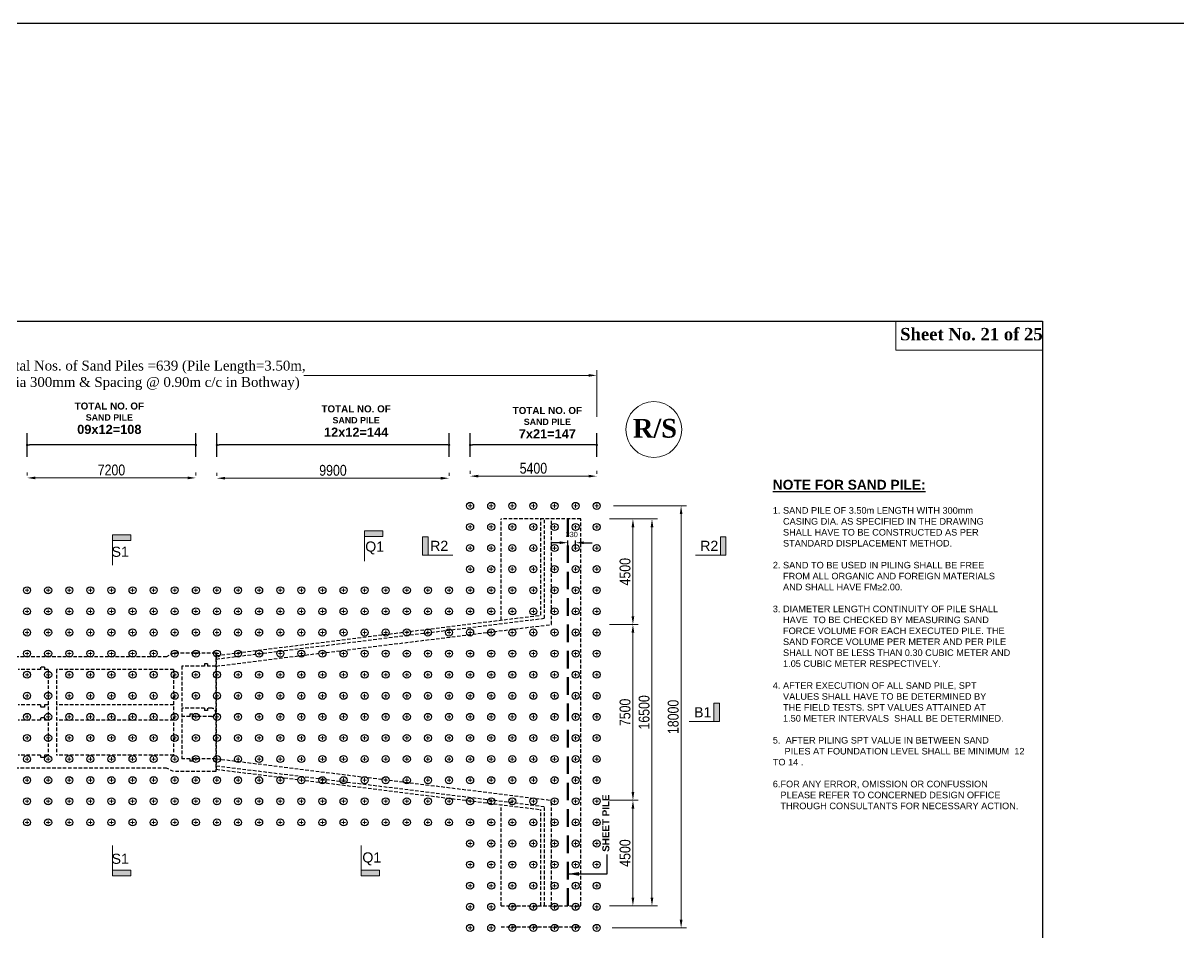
# Model space of a CAD drawing. Extents: x -358915 to 1258323, y -1667244 to -305611.
# Drawn here: x 880934 to 930196, y -1287049 to -1248286 of the extents above; entities that cross this region are included whole.
import ezdxf

# ---------------------------------------------------------------- set-up
doc = ezdxf.new("R2010")
doc.units = 0
doc.header["$LTSCALE"] = 300
doc.header["$MEASUREMENT"] = 0
doc.linetypes.add('DASHED', pattern=[0.75, 0.5, -0.25])
doc.layers.get('0').update_dxf_attribs({"linetype": 'CONTINUOUS'})
doc.layers.get('DEFPOINTS').update_dxf_attribs({"linetype": 'CONTINUOUS'})
for name, color, linetype, lineweight in [('Dim', 7, 'CONTINUOUS', 9), ('Dimension', 8, 'CONTINUOUS', 18), ('line2', 3, 'CONTINUOUS', 30), ('slop', 8, 'CONTINUOUS', 9)]:
    doc.layers.add(name, color=color, linetype=linetype, lineweight=lineweight)
for name, color, linetype in [('LINE', 7, 'CONTINUOUS'), ('P1', 7, 'CONTINUOUS'), ('TEXT', 10, 'CONTINUOUS')]:
    doc.layers.add(name, color=color, linetype=linetype)
doc.styles.add('1-2', font='arial.ttf')
doc.styles.add('Arial', font='arial.ttf')
doc.styles.add('DIM', font='isocp3.shx')
doc.styles.add('dimText', font='ARIALN.TTF')
doc.styles.add('text', font='ARIALN.TTF', dxfattribs={"height": 1.6})
doc.dimstyles.new('3', dxfattribs={"dimtxt": 225, "dimasz": 350, "dimexe": 100, "dimexo": 25, "dimgap": 9, "dimtad": 0, "dimdec": 0, "dimzin": 0, "dimdsep": 46, "dimtxsty": 'Standard', "dimcen": 0, "dimclrd": 5, "dimclre": 6, "dimclrt": 256, "dimadec": 0, "dimazin": 0, "dimtfac": 1, "dimtdec": 0, "dimtofl": 0, "dimtmove": 2, "dimatfit": 3, "dimfxl": 1, "dimtolj": 1, "dimtzin": 0, "dimarcsym": 0})
doc.dimstyles.new('dim_230', dxfattribs={"dimtxt": 460, "dimasz": 460, "dimexe": 230, "dimexo": 100, "dimgap": 100, "dimtad": 1, "dimdec": 0, "dimzin": 0, "dimdsep": 46, "dimtxsty": 'dimText', "dimcen": 0.09, "dimclrd": 256, "dimclre": 256, "dimclrt": 7, "dimadec": 0, "dimazin": 0, "dimtfac": 1, "dimtdec": 0, "dimtofl": 0, "dimtmove": 0, "dimatfit": 3, "dimfxl": 1, "dimtolj": 1, "dimtzin": 0, "dimlwd": -1, "dimlwe": -1, "dimarcsym": 0})
doc.dimstyles.new('dim_240', dxfattribs={"dimtxt": 480, "dimasz": 480, "dimexe": 300, "dimexo": 200, "dimgap": 200, "dimtad": 1, "dimdec": 0, "dimzin": 0, "dimdsep": 46, "dimtxsty": 'DIM', "dimcen": 350, "dimclrd": 5, "dimclre": 5, "dimclrt": 7, "dimadec": 0, "dimazin": 0, "dimtfac": 1, "dimtdec": 0, "dimtmove": 0, "dimatfit": 3, "dimfxl": 20, "dimtolj": 1, "dimtzin": 0, "dimarcsym": 0})
doc.dimstyles.new('dim_250', dxfattribs={"dimtxt": 500, "dimasz": 500, "dimexe": 500, "dimexo": 100, "dimgap": 150, "dimtad": 1, "dimdec": 0, "dimzin": 0, "dimdsep": 46, "dimtxsty": 'Arial', "dimcen": 350, "dimclrd": 5, "dimclre": 5, "dimclrt": 7, "dimadec": 0, "dimazin": 0, "dimtfac": 1, "dimtdec": 0, "dimtmove": 0, "dimatfit": 3, "dimfxl": 500, "dimfxlon": 1, "dimtolj": 1, "dimtzin": 0, "dimarcsym": 0})

# ---------------------------------------------------------------- blocks, each defined once
blk = doc.blocks.new('*D1057')
at = {"layer": 'DEFPOINTS', "color": 0, "ltscale": 500, "transparency": 16777216}
for p in [(905843, -1269436), (905843, -1273936), (906948, -1273936)]:
    blk.add_point(p, dxfattribs=at)
at = {"layer": 'Dim', "ltscale": 500, "transparency": 16777216}
for p, q in [((905943, -1269436), (907178, -1269436)), ((906948, -1269786), (906948, -1273586)), ((905943, -1273936), (907178, -1273936))]:
    blk.add_line(p, q, dxfattribs=at)
for points in [[(906890, -1269786), (907006, -1269786), (906948, -1269436)], [(906890, -1273586), (907006, -1273586), (906948, -1273936)]]:
    blk.add_solid(points, dxfattribs=at)
at = {"layer": 'Dim', "color": 7, "ltscale": 500, "transparency": 16777216, "insert": (906613, -1271686), "char_height": 460, "attachment_point": 5, "rotation": 90, "style": 'dimText'}
blk.add_mtext('\\A1;4500', dxfattribs=at)
blk = doc.blocks.new('*D1058')
at = {"layer": 'DEFPOINTS', "color": 0, "ltscale": 500, "transparency": 16777216}
for p in [(905843, -1273936), (905843, -1281436), (906948, -1281436)]:
    blk.add_point(p, dxfattribs=at)
at = {"layer": 'Dim', "ltscale": 500, "transparency": 16777216}
for p, q in [((905943, -1273936), (907178, -1273936)), ((906948, -1274286), (906948, -1281086)), ((905943, -1281436), (907178, -1281436))]:
    blk.add_line(p, q, dxfattribs=at)
for points in [[(906890, -1274286), (907006, -1274286), (906948, -1273936)], [(906890, -1281086), (907006, -1281086), (906948, -1281436)]]:
    blk.add_solid(points, dxfattribs=at)
at = {"layer": 'Dim', "color": 7, "ltscale": 500, "transparency": 16777216, "insert": (906613, -1277686), "char_height": 460, "attachment_point": 5, "rotation": 90, "style": 'dimText'}
blk.add_mtext('\\A1;7500', dxfattribs=at)
blk = doc.blocks.new('*D1059')
at = {"layer": 'DEFPOINTS', "color": 0, "ltscale": 500, "transparency": 16777216}
for p in [(905843, -1281436), (905843, -1285936), (906948, -1285936)]:
    blk.add_point(p, dxfattribs=at)
at = {"layer": 'Dim', "ltscale": 500, "transparency": 16777216}
for p, q in [((905943, -1281436), (907178, -1281436)), ((906948, -1281786), (906948, -1285586)), ((905943, -1285936), (907178, -1285936))]:
    blk.add_line(p, q, dxfattribs=at)
for points in [[(906890, -1281786), (907006, -1281786), (906948, -1281436)], [(906890, -1285586), (907006, -1285586), (906948, -1285936)]]:
    blk.add_solid(points, dxfattribs=at)
at = {"layer": 'Dim', "color": 7, "ltscale": 500, "transparency": 16777216, "insert": (906613, -1283686), "char_height": 460, "attachment_point": 5, "rotation": 90, "style": 'dimText'}
blk.add_mtext('\\A1;4500', dxfattribs=at)
blk = doc.blocks.new('*D1055')
at = {"layer": 'DEFPOINTS', "color": 0, "transparency": 16777216}
for p in [(904503, -1270449), (904173, -1270669), (904503, -1270678)]:
    blk.add_point(p, dxfattribs=at)
at = {"layer": 'LINE', "color": 5, "lineweight": -2, "transparency": 16777216}
for p, q in [((903823, -1270449), (903473, -1270449)), ((904853, -1270449), (905203, -1270449))]:
    blk.add_line(p, q, dxfattribs=at)
at = {"layer": 'LINE', "color": 6, "lineweight": -2, "transparency": 16777216}
for p, q in [((904173, -1270644), (904173, -1270349)), ((904503, -1270653), (904503, -1270349))]:
    blk.add_line(p, q, dxfattribs=at)
at = {"layer": 'LINE', "color": 5, "transparency": 16777216}
for points in [[(903823, -1270391), (903823, -1270507), (904173, -1270449)], [(904853, -1270391), (904853, -1270507), (904503, -1270449)]]:
    blk.add_solid(points, dxfattribs=at)
at = {"layer": 'LINE', "transparency": 16777216, "insert": (904338, -1270099), "char_height": 225, "attachment_point": 5}
blk.add_mtext('\\A1;330', dxfattribs=at)
blk = doc.blocks.new('K')
at = {"layer": 'Dim', "ltscale": 50}
for points in [[(311223, -378424), (311223, -378262)], [(311304, -378343), (311142, -378343)]]:
    blk.add_lwpolyline(points, dxfattribs=at)
at = {"layer": 'P1', "ltscale": 50}
blk.add_circle((311223, -378343), 150, dxfattribs=at)
blk = doc.blocks.new('*D1074')
at = {"layer": 'DEFPOINTS', "color": 0, "ltscale": 500, "transparency": 16777216}
for p in [(906948, -1269436), (906948, -1285936), (907761, -1285936)]:
    blk.add_point(p, dxfattribs=at)
at = {"layer": 'Dim', "ltscale": 500, "transparency": 16777216}
for p, q in [((907048, -1269436), (907991, -1269436)), ((907761, -1269786), (907761, -1285586)), ((907048, -1285936), (907991, -1285936))]:
    blk.add_line(p, q, dxfattribs=at)
for points in [[(907703, -1269786), (907819, -1269786), (907761, -1269436)], [(907703, -1285586), (907819, -1285586), (907761, -1285936)]]:
    blk.add_solid(points, dxfattribs=at)
at = {"layer": 'Dim', "color": 7, "ltscale": 500, "transparency": 16777216, "insert": (907426, -1277686), "char_height": 460, "attachment_point": 5, "rotation": 90, "style": 'dimText'}
blk.add_mtext('\\A1;16500', dxfattribs=at)
blk = doc.blocks.new('*D1075')
at = {"layer": 'DEFPOINTS', "color": 0, "ltscale": 500, "transparency": 16777216}
for p in [(906016, -1268878), (905966, -1286878), (909003, -1286878)]:
    blk.add_point(p, dxfattribs=at)
at = {"layer": 'Dim', "ltscale": 500, "transparency": 16777216}
for p, q in [((906116, -1268878), (909233, -1268878)), ((909003, -1269228), (909003, -1286528)), ((906066, -1286878), (909233, -1286878))]:
    blk.add_line(p, q, dxfattribs=at)
for points in [[(908945, -1269228), (909062, -1269228), (909003, -1268878)], [(908945, -1286528), (909062, -1286528), (909003, -1286878)]]:
    blk.add_solid(points, dxfattribs=at)
at = {"layer": 'Dim', "color": 7, "ltscale": 500, "transparency": 16777216, "insert": (908668, -1277878), "char_height": 460, "attachment_point": 5, "rotation": 90, "style": 'dimText'}
blk.add_mtext('\\A1;18000', dxfattribs=at)
blk = doc.blocks.new('_Dot')
at = {"color": 0, "linetype": 'ByBlock', "lineweight": -2}
blk.add_line((-0.5, 0), (-1, 0), dxfattribs=at)
at = {"color": 0, "linetype": 'ByBlock', "const_width": 0.5}
blk.add_lwpolyline([(-0.25, 0, 1), (0.25, 0, 1)], format="xyb", close=True, dxfattribs=at)
blk = doc.blocks.new('*D1079')
at = {"layer": 'DEFPOINTS', "color": 0, "ltscale": 50, "transparency": 16777216}
for p in [(881103, -1266280), (881103, -1267078), (888303, -1267078)]:
    blk.add_point(p, dxfattribs=at)
at = {"layer": 'Dim', "color": 5, "lineweight": -2, "ltscale": 50, "transparency": 16777216}
for p, q in [((881103, -1266780), (881103, -1265780)), ((888303, -1266780), (888303, -1265780)), ((888203, -1266280), (881203, -1266280))]:
    blk.add_line(p, q, dxfattribs=at)
at = {"layer": 'Dim', "color": 5, "lineweight": -2, "ltscale": 50, "transparency": 16777216, "xscale": 100, "yscale": 100, "zscale": 100, "rotation": 180}
blk.add_blockref('_Dot', (881103, -1266280), dxfattribs=at)
at = {"layer": 'Dim', "color": 5, "lineweight": -2, "ltscale": 50, "transparency": 16777216, "xscale": 100, "yscale": 100, "zscale": 100}
blk.add_blockref('_Dot', (888303, -1266280), dxfattribs=at)
at = {"layer": 'Dim', "color": 7, "ltscale": 50, "transparency": 16777216, "insert": (884612, -1265142), "char_height": 500, "attachment_point": 5, "style": 'Arial'}
blk.add_mtext('\\A1;{\\fArial|b1|i0|c0|p34;\\H0.6x;TOTAL NO. OF\\P\\H0.9x;SAND PILE\\P\\H1.444x;09x12=108}', dxfattribs=at)
blk = doc.blocks.new('*D1080')
at = {"layer": 'DEFPOINTS', "color": 0, "ltscale": 50, "transparency": 16777216}
for p in [(889203, -1266280), (889203, -1267078), (899103, -1267117)]:
    blk.add_point(p, dxfattribs=at)
at = {"layer": 'Dim', "color": 5, "lineweight": -2, "ltscale": 50, "transparency": 16777216}
for p, q in [((889203, -1266780), (889203, -1265780)), ((899103, -1266780), (899103, -1265780)), ((899003, -1266280), (889303, -1266280))]:
    blk.add_line(p, q, dxfattribs=at)
at = {"layer": 'Dim', "color": 5, "lineweight": -2, "ltscale": 50, "transparency": 16777216, "xscale": 100, "yscale": 100, "zscale": 100, "rotation": 180}
blk.add_blockref('_Dot', (889203, -1266280), dxfattribs=at)
at = {"layer": 'Dim', "color": 5, "lineweight": -2, "ltscale": 50, "transparency": 16777216, "xscale": 100, "yscale": 100, "zscale": 100}
blk.add_blockref('_Dot', (899103, -1266280), dxfattribs=at)
at = {"layer": 'Dim', "color": 7, "ltscale": 50, "transparency": 16777216, "insert": (895140, -1265259), "char_height": 500, "attachment_point": 5, "style": 'Arial'}
blk.add_mtext('\\A1;{\\fArial|b1|i0|c0|p34;\\H0.6x;TOTAL NO. OF\\P{\\H0.9x;SAND PILE\\P\\H1.444x;12x12=144}}', dxfattribs=at)
blk = doc.blocks.new('*D1081')
at = {"layer": 'DEFPOINTS', "color": 0, "ltscale": 50, "transparency": 16777216}
for p in [(900003, -1266280), (900003, -1267078), (905403, -1267078)]:
    blk.add_point(p, dxfattribs=at)
at = {"layer": 'Dim', "color": 5, "lineweight": -2, "ltscale": 50, "transparency": 16777216}
for p, q in [((900003, -1266780), (900003, -1265780)), ((905403, -1266780), (905403, -1265780)), ((905303, -1266280), (900103, -1266280))]:
    blk.add_line(p, q, dxfattribs=at)
at = {"layer": 'Dim', "color": 5, "lineweight": -2, "ltscale": 50, "transparency": 16777216, "xscale": 100, "yscale": 100, "zscale": 100, "rotation": 180}
blk.add_blockref('_Dot', (900003, -1266280), dxfattribs=at)
at = {"layer": 'Dim', "color": 5, "lineweight": -2, "ltscale": 50, "transparency": 16777216, "xscale": 100, "yscale": 100, "zscale": 100}
blk.add_blockref('_Dot', (905403, -1266280), dxfattribs=at)
at = {"layer": 'Dim', "color": 7, "ltscale": 50, "transparency": 16777216, "insert": (903298, -1265328), "char_height": 500, "attachment_point": 5, "style": 'Arial'}
blk.add_mtext('\\A1;{\\fArial|b1|i0|c0|p34;\\H0.6x;TOTAL NO. OF\\P{\\H0.9x;SAND PILE\\P\\H1.444x;7x21=147}}', dxfattribs=at)
blk = doc.blocks.new('T')
at = {"layer": 'Dim'}
h = blk.add_hatch(color=6, dxfattribs=at)
h.dxf.hatch_style = 1
h.paths.add_polyline_path([(-137, 0), (157, 0), (157, 975), (-137, 975)])
at = {"layer": 'Dimension', "color": 0, "lineweight": 13, "ltscale": 2}
for p, q in [((-137, 0), (-137, 975)), ((-137, 975), (157, 975)), ((157, 975), (157, 0)), ((1481, 0), (-137, 0))]:
    blk.add_line(p, q, dxfattribs=at)
blk = doc.blocks.new('*D1088')
at = {"layer": 'DEFPOINTS', "color": 0, "ltscale": 500, "transparency": 16777216}
for p in [(881103, -1267685), (888303, -1267685), (888303, -1267685)]:
    blk.add_point(p, dxfattribs=at)
at = {"layer": 'Dim', "ltscale": 500, "transparency": 16777216}
for p, q in [((881103, -1267585), (881103, -1267455)), ((888303, -1267585), (888303, -1267455)), ((881453, -1267685), (887953, -1267685))]:
    blk.add_line(p, q, dxfattribs=at)
for points in [[(881453, -1267627), (881453, -1267743), (881103, -1267685)], [(887953, -1267627), (887953, -1267743), (888303, -1267685)]]:
    blk.add_solid(points, dxfattribs=at)
at = {"layer": 'Dim', "color": 7, "ltscale": 500, "transparency": 16777216, "insert": (884703, -1267350), "char_height": 460, "attachment_point": 5, "style": 'dimText'}
blk.add_mtext('\\A1;7200', dxfattribs=at)
blk = doc.blocks.new('*D1089')
at = {"layer": 'DEFPOINTS', "color": 0, "ltscale": 500, "transparency": 16777216}
for p in [(889203, -1267699), (899103, -1267699), (899103, -1267699)]:
    blk.add_point(p, dxfattribs=at)
at = {"layer": 'Dim', "ltscale": 500, "transparency": 16777216}
for p, q in [((889203, -1267599), (889203, -1267469)), ((899103, -1267599), (899103, -1267469)), ((889553, -1267699), (898753, -1267699))]:
    blk.add_line(p, q, dxfattribs=at)
for points in [[(889553, -1267640), (889553, -1267757), (889203, -1267699)], [(898753, -1267640), (898753, -1267757), (899103, -1267699)]]:
    blk.add_solid(points, dxfattribs=at)
at = {"layer": 'Dim', "color": 7, "ltscale": 500, "transparency": 16777216, "insert": (894153, -1267364), "char_height": 460, "attachment_point": 5, "style": 'dimText'}
blk.add_mtext('\\A1;9900', dxfattribs=at)
blk = doc.blocks.new('*D1090')
at = {"layer": 'DEFPOINTS', "color": 0, "ltscale": 500, "transparency": 16777216}
for p in [(900003, -1267610), (905403, -1267610), (905403, -1267610)]:
    blk.add_point(p, dxfattribs=at)
at = {"layer": 'Dim', "ltscale": 500, "transparency": 16777216}
for p, q in [((900003, -1267510), (900003, -1267380)), ((905403, -1267510), (905403, -1267380)), ((900353, -1267610), (905053, -1267610))]:
    blk.add_line(p, q, dxfattribs=at)
for points in [[(900353, -1267551), (900353, -1267668), (900003, -1267610)], [(905053, -1267551), (905053, -1267668), (905403, -1267610)]]:
    blk.add_solid(points, dxfattribs=at)
at = {"layer": 'Dim', "color": 7, "ltscale": 500, "transparency": 16777216, "insert": (902703, -1267275), "char_height": 460, "attachment_point": 5, "style": 'dimText'}
blk.add_mtext('\\A1;5400', dxfattribs=at)

msp = doc.modelspace()

# ---------------------------------------------------------------- linework, layer by layer
at = {"layer": 'Dim', "ltscale": 500}
for p, q in [((905053.3, -1263312.8), (892906.2, -1263312.8)), ((905403.3, -1265079.7), (905403.3, -1263082.8))]:
    msp.add_line(p, q, dxfattribs=at)
msp.add_solid([(905053.3, -1263254.4), (905053.3, -1263371.1), (905403.3, -1263312.8)], dxfattribs=at)
at = {"layer": 'LINE', "linetype": 'DASHED'}
for p, q in [((904723.1, -1269436.1), (901323.1, -1269436.1)), ((901323.1, -1273749.5), (901323.1, -1269436.1)), ((903023.1, -1273538.5), (903023.1, -1269436.1)), ((903173.1, -1273671), (903173.1, -1269436.1)), ((903473.1, -1273936.1), (903473.1, -1269436.1)), ((904723.1, -1285936.1), (904723.1, -1269436.1)), ((889173.1, -1275257.7), (903023.1, -1273538.5)), ((889173.1, -1275408.8), (903173.1, -1273671)), ((889173.1, -1275711.1), (903473.1, -1273936.1)), ((887053.1, -1275311.1), (880253.1, -1275311.1)), ((887353.1, -1275161.1), (887053.1, -1275311.1)), ((889153.1, -1275161.1), (887353.1, -1275161.1)), ((889153.1, -1275161.1), (889153.1, -1280211.1)), ((889173.1, -1275257.7), (889173.1, -1280114.6)), ((881678.1, -1275861.1), (880728.1, -1275861.1)), ((881853.1, -1275761.1), (881678.1, -1275761.1)), ((881678.1, -1275761.1), (881678.1, -1275861.1)), ((881853.1, -1275761.1), (881853.1, -1275861.1)), ((882003.1, -1275861.1), (881853.1, -1275861.1)), ((882003.1, -1275861.1), (882003.1, -1279511.1)), ((887353.1, -1275861.1), (882353.1, -1275861.1)), ((882353.1, -1275861.1), (882353.1, -1279511.1)), ((887353.1, -1275861.1), (887353.1, -1279511.1)), ((888678.1, -1275711.1), (887703.1, -1275711.1)), ((887703.1, -1275711.1), (887703.1, -1279661.1)), ((888803.1, -1275611.1), (888678.1, -1275611.1)), ((888678.1, -1275611.1), (888678.1, -1275711.1)), ((888803.1, -1275611.1), (888803.1, -1275711.1)), ((889153.1, -1275711.1), (888803.1, -1275711.1)), ((881678.1, -1277361.1), (880728.1, -1277361.1)), ((881678.1, -1277361.1), (881678.1, -1277461.1)), ((882003.1, -1277361.1), (881853.1, -1277361.1)), ((881853.1, -1277361.1), (881853.1, -1277461.1)), ((887353.1, -1277361.1), (882353.1, -1277361.1)), ((881853.1, -1277461.1), (881678.1, -1277461.1)), ((888678.1, -1277511.1), (887703.1, -1277511.1)), ((888178.1, -1277761.1), (888053.1, -1277761.1)), ((888053.1, -1277761.1), (888053.1, -1277861.1)), ((888178.1, -1277761.1), (888178.1, -1277861.1)), ((888678.1, -1277511.1), (888678.1, -1277611.1)), ((888803.1, -1277611.1), (888678.1, -1277611.1)), ((888978.1, -1277511.1), (888803.1, -1277511.1)), ((888803.1, -1277511.1), (888803.1, -1277611.1)), ((881678.1, -1278011.1), (880728.1, -1278011.1)), ((881853.1, -1277911.1), (881678.1, -1277911.1)), ((881678.1, -1277911.1), (881678.1, -1278011.1)), ((881853.1, -1277911.1), (881853.1, -1278011.1)), ((882003.1, -1278011.1), (881853.1, -1278011.1)), ((887353.1, -1278011.1), (882353.1, -1278011.1)), ((888053.1, -1277861.1), (887703.1, -1277861.1)), ((888978.1, -1277861.1), (888178.1, -1277861.1)), ((881678.1, -1279511.1), (880728.1, -1279511.1)), ((881678.1, -1279511.1), (881678.1, -1279611.1)), ((881853.1, -1279611.1), (881678.1, -1279611.1)), ((882003.1, -1279511.1), (881853.1, -1279511.1)), ((881853.1, -1279511.1), (881853.1, -1279611.1)), ((887353.1, -1279511.1), (882353.1, -1279511.1)), ((888053.1, -1279661.1), (887703.1, -1279661.1)), ((888053.1, -1279661.1), (888053.1, -1279761.1)), ((888178.1, -1279761.1), (888053.1, -1279761.1)), ((889153.1, -1279661.1), (888178.1, -1279661.1)), ((888178.1, -1279661.1), (888178.1, -1279761.1)), ((889173.1, -1279661.1), (903473.1, -1281436.1)), ((887053.1, -1280061.1), (880253.1, -1280061.1)), ((887353.1, -1280211.1), (887053.1, -1280061.1)), ((889153.1, -1280211.1), (887353.1, -1280211.1)), ((889173.1, -1279963.4), (903173.1, -1281701.2)), ((889173.1, -1280114.6), (903023.1, -1281833.7)), ((901323.1, -1285936.1), (901323.1, -1281622.7)), ((903173.1, -1285936.1), (903173.1, -1281701.2)), ((903473.1, -1285936.1), (903473.1, -1281436.1)), ((903023.1, -1285936.1), (903023.1, -1281833.7)), ((901323.1, -1285936.1), (904723.1, -1285936.1)), ((901323.1, -1286836.1), (904723.1, -1286836.1))]:
    msp.add_line(p, q, dxfattribs=at)
at = {"layer": 'LINE', "color": 6, "linetype": 'DASHED', "lineweight": 50, "ltscale": 5}
msp.add_line((904173.1, -1285936.1), (904173.1, -1269436.1), dxfattribs=at)
at = {"layer": 'LINE', "color": 3, "ltscale": 0.5}
msp.add_lwpolyline([(856273.7, -1248285.9), (1004118, -1248285.9), (1004118, -1317838.7), (856273.7, -1317838.7)], close=True, dxfattribs=at)
at = {"layer": 'LINE'}
msp.add_lwpolyline([(924416.1, -1306417.9), (860193, -1306417.9), (860193, -1261003), (924416.1, -1261003)], close=True, dxfattribs=at)
at = {"layer": 'LINE', "lineweight": 9}
msp.add_lwpolyline([(924416.1, -1261003), (918158.2, -1261003), (918158.2, -1262230.6), (924416.1, -1262230.6)], close=True, dxfattribs=at)
at = {"layer": 'LINE', "linetype": 'DASHED'}
msp.add_arc((888978.1, -1277686.1), 175, 270, 90, dxfattribs=at)
at = {"layer": 'slop'}
msp.add_circle((907838, -1265622.6), 1192.5, dxfattribs=at)

# ---------------------------------------------------------------- block references
at = {"color": 5, "linetype": 'DASHED'}
for p in [(588780.3, -890534.8), (589680.3, -890534.8), (590580.3, -890534.8), (591480.3, -890534.8), (592380.3, -890534.8), (593280.3, -890534.8), (594180.3, -890534.8), (588780.3, -891434.8), (589680.3, -891434.8), (590580.3, -891434.8), (591480.3, -891434.8), (592380.3, -891434.8), (593280.3, -891434.8), (594180.3, -891434.8), (588780.3, -892334.8), (589680.3, -892334.8), (590580.3, -892334.8), (591480.3, -892334.8), (592380.3, -892334.8), (593280.3, -892334.8), (594180.3, -892334.8), (588780.3, -893234.8), (589680.3, -893234.8), (590580.3, -893234.8), (591480.3, -893234.8), (592380.3, -893234.8), (593280.3, -893234.8), (594180.3, -893234.8), (569880.3, -894134.8), (570780.3, -894134.8), (571680.3, -894134.8), (572580.3, -894134.8), (573480.3, -894134.8), (574380.3, -894134.8), (575280.3, -894134.8), (576180.3, -894134.8), (577080.3, -894134.8), (577980.3, -894134.8), (578880.3, -894134.8), (579780.3, -894134.8), (580680.3, -894134.8), (581580.3, -894134.8), (582480.3, -894134.8), (583380.3, -894134.8), (584280.3, -894134.8), (585180.3, -894134.8), (586080.3, -894134.8), (586980.3, -894134.8), (587880.3, -894134.8), (588780.3, -894134.8), (589680.3, -894134.8), (590580.3, -894134.8), (591480.3, -894134.8), (592380.3, -894134.8), (593280.3, -894134.8), (594180.3, -894134.8), (569880.3, -895034.8), (570780.3, -895034.8), (571680.3, -895034.8), (572580.3, -895034.8), (573480.3, -895034.8), (574380.3, -895034.8), (575280.3, -895034.8), (576180.3, -895034.8), (577080.3, -895034.8), (577980.3, -895034.8), (578880.3, -895034.8), (579780.3, -895034.8), (580680.3, -895034.8), (581580.3, -895034.8), (582480.3, -895034.8), (583380.3, -895034.8), (584280.3, -895034.8), (585180.3, -895034.8), (586080.3, -895034.8), (586980.3, -895034.8), (587880.3, -895034.8), (588780.3, -895034.8), (589680.3, -895034.8), (590580.3, -895034.8), (591480.3, -895034.8), (592380.3, -895034.8), (593280.3, -895034.8), (594180.3, -895034.8), (569880.3, -895934.8), (570780.3, -895934.8), (571680.3, -895934.8), (572580.3, -895934.8), (573480.3, -895934.8), (574380.3, -895934.8), (575280.3, -895934.8), (576180.3, -895934.8), (577080.3, -895934.8), (577980.3, -895934.8), (578880.3, -895934.8), (579780.3, -895934.8), (580680.3, -895934.8), (581580.3, -895934.8), (582480.3, -895934.8), (583380.3, -895934.8), (584280.3, -895934.8), (585180.3, -895934.8), (586080.3, -895934.8), (586980.3, -895934.8), (587880.3, -895934.8), (588780.3, -895934.8), (589680.3, -895934.8), (590580.3, -895934.8), (591480.3, -895934.8), (592380.3, -895934.8), (593280.3, -895934.8), (594180.3, -895934.8), (569880.3, -896834.8), (570780.3, -896834.8), (571680.3, -896834.8), (572580.3, -896834.8), (573480.3, -896834.8), (574380.3, -896834.8), (575280.3, -896834.8), (576180.3, -896834.8), (577080.3, -896834.8), (577980.3, -896834.8), (578880.3, -896834.8), (579780.3, -896834.8), (580680.3, -896834.8), (581580.3, -896834.8), (582480.3, -896834.8), (583380.3, -896834.8), (584280.3, -896834.8), (585180.3, -896834.8), (586080.3, -896834.8), (586980.3, -896834.8), (587880.3, -896834.8), (588780.3, -896834.8), (589680.3, -896834.8), (590580.3, -896834.8), (591480.3, -896834.8), (592380.3, -896834.8), (593280.3, -896834.8), (594180.3, -896834.8), (569880.3, -897734.8), (570780.3, -897734.8), (571680.3, -897734.8), (572580.3, -897734.8), (573480.3, -897734.8), (574380.3, -897734.8), (575280.3, -897734.8), (576180.3, -897734.8), (577080.3, -897734.8), (577980.3, -897734.8), (578880.3, -897734.8), (579780.3, -897734.8), (580680.3, -897734.8), (581580.3, -897734.8), (582480.3, -897734.8), (583380.3, -897734.8), (584280.3, -897734.8), (585180.3, -897734.8), (586080.3, -897734.8), (586980.3, -897734.8), (587880.3, -897734.8), (588780.3, -897734.8), (589680.3, -897734.8), (590580.3, -897734.8), (591480.3, -897734.8), (592380.3, -897734.8), (593280.3, -897734.8), (594180.3, -897734.8), (569880.3, -898634.8), (570780.3, -898634.8), (571680.3, -898634.8), (572580.3, -898634.8), (573480.3, -898634.8), (574380.3, -898634.8), (575280.3, -898634.8), (576180.3, -898634.8), (577080.3, -898634.8), (577980.3, -898634.8), (578880.3, -898634.8), (579780.3, -898634.8), (580680.3, -898634.8), (581580.3, -898634.8), (582480.3, -898634.8), (583380.3, -898634.8), (584280.3, -898634.8), (585180.3, -898634.8), (586080.3, -898634.8), (586980.3, -898634.8), (587880.3, -898634.8), (588780.3, -898634.8), (589680.3, -898634.8), (590580.3, -898634.8), (591480.3, -898634.8), (592380.3, -898634.8), (593280.3, -898634.8), (594180.3, -898634.8), (569880.3, -899534.8), (570780.3, -899534.8), (571680.3, -899534.8), (572580.3, -899534.8), (573480.3, -899534.8), (574380.3, -899534.8), (575280.3, -899534.8), (576180.3, -899534.8), (577080.3, -899534.8), (577980.3, -899534.8), (578880.3, -899534.8), (579780.3, -899534.8), (580680.3, -899534.8), (581580.3, -899534.8), (582480.3, -899534.8), (583380.3, -899534.8), (584280.3, -899534.8), (585180.3, -899534.8), (586080.3, -899534.8), (586980.3, -899534.8), (587880.3, -899534.8), (588780.3, -899534.8), (589680.3, -899534.8), (590580.3, -899534.8), (591480.3, -899534.8), (592380.3, -899534.8), (593280.3, -899534.8), (594180.3, -899534.8), (569880.3, -900434.8), (570780.3, -900434.8), (571680.3, -900434.8), (572580.3, -900434.8), (573480.3, -900434.8), (574380.3, -900434.8), (575280.3, -900434.8), (576180.3, -900434.8), (577080.3, -900434.8), (577980.3, -900434.8), (578880.3, -900434.8), (579780.3, -900434.8), (580680.3, -900434.8), (581580.3, -900434.8), (582480.3, -900434.8), (583380.3, -900434.8), (584280.3, -900434.8), (585180.3, -900434.8), (586080.3, -900434.8), (586980.3, -900434.8), (587880.3, -900434.8), (588780.3, -900434.8), (589680.3, -900434.8), (590580.3, -900434.8), (591480.3, -900434.8), (592380.3, -900434.8), (593280.3, -900434.8), (594180.3, -900434.8), (569880.3, -901334.8), (570780.3, -901334.8), (571680.3, -901334.8), (572580.3, -901334.8), (573480.3, -901334.8), (574380.3, -901334.8), (575280.3, -901334.8), (576180.3, -901334.8), (577080.3, -901334.8), (577980.3, -901334.8), (578880.3, -901334.8), (579780.3, -901334.8), (580680.3, -901334.8), (581580.3, -901334.8), (582480.3, -901334.8), (583380.3, -901334.8), (584280.3, -901334.8), (585180.3, -901334.8), (586080.3, -901334.8), (586980.3, -901334.8), (587880.3, -901334.8), (588780.3, -901334.8), (589680.3, -901334.8), (590580.3, -901334.8), (591480.3, -901334.8), (592380.3, -901334.8), (593280.3, -901334.8), (594180.3, -901334.8), (569880.3, -902234.8), (570780.3, -902234.8), (571680.3, -902234.8), (572580.3, -902234.8), (573480.3, -902234.8), (574380.3, -902234.8), (575280.3, -902234.8), (576180.3, -902234.8), (577080.3, -902234.8), (577980.3, -902234.8), (578880.3, -902234.8), (579780.3, -902234.8), (580680.3, -902234.8), (581580.3, -902234.8), (582480.3, -902234.8), (583380.3, -902234.8), (584280.3, -902234.8), (585180.3, -902234.8), (586080.3, -902234.8), (586980.3, -902234.8), (587880.3, -902234.8), (588780.3, -902234.8), (589680.3, -902234.8), (590580.3, -902234.8), (591480.3, -902234.8), (592380.3, -902234.8), (593280.3, -902234.8), (594180.3, -902234.8), (569880.3, -903134.8), (570780.3, -903134.8), (571680.3, -903134.8), (572580.3, -903134.8), (573480.3, -903134.8), (574380.3, -903134.8), (575280.3, -903134.8), (576180.3, -903134.8), (577080.3, -903134.8), (577980.3, -903134.8), (578880.3, -903134.8), (579780.3, -903134.8), (580680.3, -903134.8), (581580.3, -903134.8), (582480.3, -903134.8), (583380.3, -903134.8), (584280.3, -903134.8), (585180.3, -903134.8), (586080.3, -903134.8), (586980.3, -903134.8), (587880.3, -903134.8), (588780.3, -903134.8), (589680.3, -903134.8), (590580.3, -903134.8), (591480.3, -903134.8), (592380.3, -903134.8), (593280.3, -903134.8), (594180.3, -903134.8), (569880.3, -904034.8), (570780.3, -904034.8), (571680.3, -904034.8), (572580.3, -904034.8), (573480.3, -904034.8), (574380.3, -904034.8), (575280.3, -904034.8), (576180.3, -904034.8), (577080.3, -904034.8), (577980.3, -904034.8), (578880.3, -904034.8), (579780.3, -904034.8), (580680.3, -904034.8), (581580.3, -904034.8), (582480.3, -904034.8), (583380.3, -904034.8), (584280.3, -904034.8), (585180.3, -904034.8), (586080.3, -904034.8), (586980.3, -904034.8), (587880.3, -904034.8), (588780.3, -904034.8), (589680.3, -904034.8), (590580.3, -904034.8), (591480.3, -904034.8), (592380.3, -904034.8), (593280.3, -904034.8), (594180.3, -904034.8), (588780.3, -904934.8), (589680.3, -904934.8), (590580.3, -904934.8), (591480.3, -904934.8), (592380.3, -904934.8), (593280.3, -904934.8), (594180.3, -904934.8), (588780.3, -905834.8), (589680.3, -905834.8), (590580.3, -905834.8), (591480.3, -905834.8), (592380.3, -905834.8), (593280.3, -905834.8), (594180.3, -905834.8), (588780.3, -906734.8), (589680.3, -906734.8), (590580.3, -906734.8), (591480.3, -906734.8), (592380.3, -906734.8), (593280.3, -906734.8), (594180.3, -906734.8), (588780.3, -907634.8), (589680.3, -907634.8), (590580.3, -907634.8), (591480.3, -907634.8), (592380.3, -907634.8), (593280.3, -907634.8), (594180.3, -907634.8), (588780.3, -908534.8), (589680.3, -908534.8), (590580.3, -908534.8), (591480.3, -908534.8), (592380.3, -908534.8), (593280.3, -908534.8), (594180.3, -908534.8)]:
    msp.add_blockref('K', p, dxfattribs=at)
at = {"layer": 'line2', "color": 1, "yscale": 0.7999999999301508, "zscale": 0.8, "rotation": 270}
for p, xscale in [((895503.3, -1270056.5), 0.7999999999301508), ((884750.4, -1270222.1), 0.7999999999301508), ((884750.4, -1284547.9), -0.7999999999301508), ((895354.9, -1284547.9), -0.7999999999301508)]:
    msp.add_blockref('T', p, dxfattribs=dict(at, xscale=xscale))
at = {"layer": 'line2', "color": 1, "yscale": 0.7999999999301508, "zscale": 0.8}
for p, xscale in [((898083.1, -1270977.6), 0.7999999998137355), ((910802.9, -1270977.6), -0.7999999998137355), ((910526.5, -1278076.5), -0.7999999998137355)]:
    msp.add_blockref('T', p, dxfattribs=dict(at, xscale=xscale))

# ---------------------------------------------------------------- texts
at = {"layer": 'Dimension', "color": 1, "lineweight": 13, "ltscale": 2, "insert": (907888.1, -1265574.7), "char_height": 800, "width": 1890.837, "attachment_point": 5, "style": '1-2'}
msp.add_mtext('{\\fTimes New Roman|b1|i0|c0|p18;R/S}', dxfattribs=at)
at = {"layer": 'Dimension', "color": 0, "lineweight": 13, "ltscale": 2, "char_height": 432, "width": 804.471, "attachment_point": 5, "style": '1-2'}
for s, insert in [('Q1', (895931.6, -1270671.8)), ('R2', (898683.1, -1270581.3)), ('R2', (910202.9, -1270581.3)), ('S1', (885076.4, -1270837.5)), ('B1', (909926.5, -1277680.2)), ('S1', (885076.4, -1283932.5)), ('Q1', (895808.5, -1283932.5))]:
    msp.add_mtext(s, dxfattribs=dict(at, insert=insert))
at = {"layer": 'LINE', "color": 7, "lineweight": 9, "insert": (918346.8, -1261288.3), "char_height": 527.021, "width": 18930.418, "attachment_point": 1}
msp.add_mtext('{\\fTimes New Roman|b1|i0|c0|p18;Sheet No. 21 of 25}', dxfattribs=at)
at = {"layer": 'LINE', "insert": (886443.1, -1263312.8), "char_height": 420, "width": 13325.156, "attachment_point": 5}
msp.add_mtext('\\A1;{\\fTimes New Roman|b0|i0|c0|p18;Total Nos. of Sand Piles =639 (Pile Length=3.50m, Dia 300mm & Spacing @ 0.90m c/c in Bothway)}', dxfattribs=at)
at = {"layer": 'TEXT', "color": 6, "insert": (912915.6, -1274791.7, 0), "char_height": 250, "width": 10905.998, "attachment_point": 4, "style": 'Arial'}
msp.add_mtext('{\\fArial|b1|i0|c0|p34;\\H1.68x;\\LNOTE FOR SAND PILE:\\fArial|b0|i0|c0|p34;\\l\\P\\fArial|b1|i0|c0|p34;\\H0.6667x;\\P\\fArial|b0|i0|c0|p34;\\C0;1. SAND PILE OF 3.50m LENGTH WITH 300mm\\P    CASING DIA. AS SPECIFIED IN THE DRAWING\\P    SHALL HAVE TO BE CONSTRUCTED AS PER        \\P    STANDARD DISPLACEMENT METHOD.\\C6;\\P\\P\\C0;2. SAND TO BE USED IN PILING SHALL BE FREE\\P    FROM ALL ORGANIC AND FOREIGN MATERIALS    \\P    AND SHALL HAVE FM\\H0.9672x;\\C7;≥\\H1.034x;\\C0;2.00.\\P\\P3. DIAMETER LENGTH CONTINUITY OF PILE SHALL  \\P    HAVE  TO BE CHECKED BY MEASURING SAND   \\P    FORCE VOLUME FOR EACH EXECUTED PILE. THE   \\P    SAND FORCE VOLUME PER METER AND PER PILE \\P    SHALL NOT BE LESS THAN 0.30 CUBIC METER \\H0.9999x;AND    \\P    1.05 CUBIC METER RESPECTIVELY.\\H1x;\\P\\P4. AFTER EXECUTION OF ALL SAND PILE, SPT \\P    VALUES SHALL HAVE TO BE DETERMINED BY\\P    THE FIELD TESTS. SPT VALUES ATTAINED AT \\P    1.50 METER INTERVALS  SHALL BE DETERMINED.\\P\\P\\pt1e+004;5.  AFTER PILING SPT VALUE IN BETWEEN SAND ^I   \\P\\pt500;^IPILES AT FOUNDATION LEVEL SHALL BE MINIMUM ^I12 TO 14 .\\P\\ptz;\\P6.FOR ANY ERROR, OMISSION OR CONFUSSION   \\P   PLEASE REFER TO CONCERNED DESIGN OFFICE    \\P   THROUGH CONSULTANTS FOR NECESSARY ACTION.}', dxfattribs=at)
at = {"layer": 'TEXT', "color": 2, "insert": (905640.1, -1283632.2, 0), "char_height": 300, "width": 4422.331, "attachment_point": 1, "rotation": 90, "style": 'text'}
msp.add_mtext('{\\fArial|b1|i0|c0|p34;\\C6;SHEET PILE }', dxfattribs=at)

# ---------------------------------------------------------------- dimensions: what is measured, and where the dimension line sits
at = {"layer": 'Dim', "ltscale": 50}
for base, p1, p2, text, picture, middle in [((881103.3, -1266279.6), (888303.3, -1267077.6), (881103.3, -1267077.6), '{\\fArial|b1|i0|c0|p34;\\H0.6x;TOTAL NO. OF\\X\\H0.9x;SAND PILE\\P\\H1.444x;09x12=108}', '*D1079', (884612.1, -1265141.7)), ((889203.3, -1266279.6), (899103.3, -1267117.5), (889203.3, -1267077.6), '{\\fArial|b1|i0|c0|p34;\\H0.6x;TOTAL NO. OF\\X{\\H0.9x;SAND PILE\\P\\H1.444x;12x12=144}}', '*D1080', (895139.8, -1265259.2)), ((900003.3, -1266279.6), (905403.3, -1267077.6), (900003.3, -1267077.6), '{\\fArial|b1|i0|c0|p34;\\H0.6x;TOTAL NO. OF\\X{\\H0.9x;SAND PILE\\P\\H1.444x;7x21=147}}', '*D1081', (903297.8, -1265328.3))]:
    dim = msp.add_linear_dim(base=base, p1=p1, p2=p2, angle=180, text=text, dimstyle='dim_250', override={"dimasz": 100, "dimblk1": 'Dot', "dimblk2": 'Dot', "dimsah": 1, "dimtmove": 2}, dxfattribs=at)
    dim.commit()
    dim.dimension.update_dxf_attribs({"geometry": picture, "text_midpoint": middle, "dimtype": 160})
at = {"layer": 'Dim', "ltscale": 500}
for base, p1, p2, picture, middle in [((905403.3, -1267609.8), (900003.3, -1267609.8), (905403.3, -1267609.8), '*D1090', (902703.3, -1267274.9)), ((888303.3, -1267684.9), (881103.3, -1267684.9), (888303.3, -1267684.9), '*D1088', (884703.3, -1267350)), ((899103.3, -1267698.8), (889203.3, -1267698.8), (899103.3, -1267698.8), '*D1089', (894153.3, -1267364))]:
    dim = msp.add_linear_dim(base=base, p1=p1, p2=p2, dimstyle='dim_230', override={"dimasz": 350, "dimsah": 1, "dimtmove": 2}, dxfattribs=at)
    dim.commit()
    dim.dimension.update_dxf_attribs({"geometry": picture, "text_midpoint": middle})
for base, p1, p2, picture, middle in [((909003.3, -1286877.6), (906015.5, -1268877.6), (905966, -1286877.6), '*D1075', (908668.4, -1277877.6)), ((906948, -1273936.1), (905843.3, -1269436.1), (905843.3, -1273936.1), '*D1057', (906613.2, -1271686.1)), ((907761.1, -1285936.1), (906948, -1269436.1), (906948, -1285936.1), '*D1074', (907426.2, -1277686.1)), ((906948, -1281436.1), (905843.3, -1273936.1), (905843.3, -1281436.1), '*D1058', (906613.2, -1277686.1)), ((906948, -1285936.1), (905843.3, -1281436.1), (905843.3, -1285936.1), '*D1059', (906613.2, -1283686.1))]:
    dim = msp.add_linear_dim(base=base, p1=p1, p2=p2, angle=90, dimstyle='dim_230', override={"dimasz": 350, "dimsah": 1, "dimtmove": 2}, dxfattribs=at)
    dim.commit()
    dim.dimension.update_dxf_attribs({"geometry": picture, "text_midpoint": middle})
at = {"layer": 'LINE'}
dim = msp.add_linear_dim(base=(904503.3, -1270449.1), p1=(904173.1, -1270668.8), p2=(904503.3, -1270677.6), dimstyle='3', override={"dimfxl": 700}, dxfattribs=at)
dim.commit()
dim.dimension.update_dxf_attribs({"geometry": '*D1055', "text_midpoint": (904338.2, -1270099.1)})

# ---------------------------------------------------------------- leaders
at = {"layer": 'line2', "color": 7}
msp.add_leader([(904173.1, -1284574, 0), (905856.1, -1284574, 0), (905856.1, -1283742.2, 0)], dimstyle='dim_240', override={"dimgap": 200, "dimtad": 0}, dxfattribs=at)

doc.saveas('drawing.dxf')
